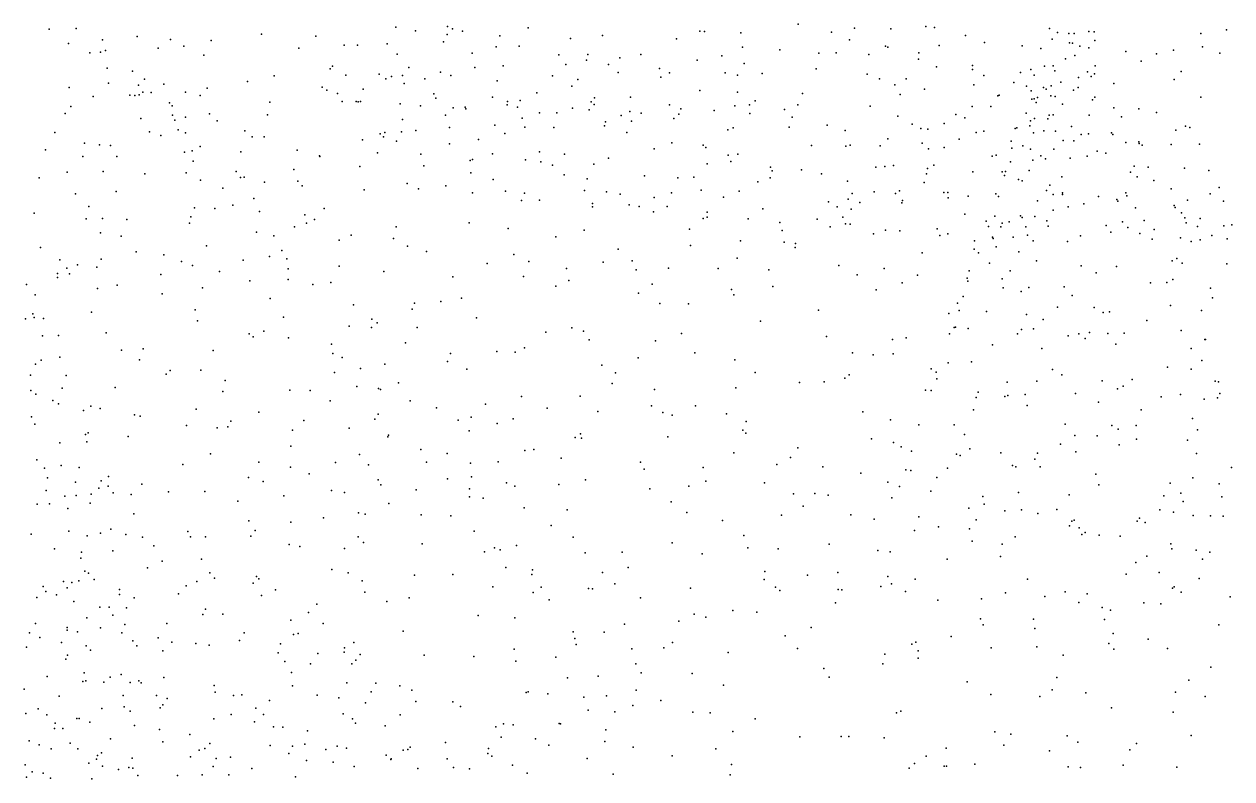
# Model space of a CAD drawing. Header units: metres. Extents: x -24.3 to 24.3, y -27.7 to 27.7.
# Drawn here: x 7.73 to 13.27, y -10.37 to -6.91 of the extents above; entities that cross this region are included whole.
import ezdxf

# ---------------------------------------------------------------- set-up
doc = ezdxf.new("R2010")
doc.units = ezdxf.units.M

msp = doc.modelspace()

# ---------------------------------------------------------------- linework, layer by layer
for p in [(11.2809, -6.9118, 2.6026), (7.8489, -6.9352, 2.133), (7.973, -6.9314, 17.1954), (8.2526, -6.9681, -2.5188), (8.8219, -6.9572, -3.2414), (9.0706, -6.9676, 4.1085), (9.4377, -6.9262, 4.3194), (9.5271, -6.9428, 20.4073), (9.6725, -6.9593, -7.0031), (9.675, -6.9221, 4.3941), (9.6972, -6.9326, -0.1307), (9.7425, -6.9443, 18.4166), (9.9147, -6.9648, 4.3013), (10.0447, -6.928, 3.8717), (10.3846, -6.9636, 3.0161), (10.8311, -6.9446, 18.5437), (10.8522, -6.9456, -3.1587), (11.0187, -6.9511, -7.8332), (11.4344, -6.9488, 18.4657), (11.5391, -6.9297, -2.5912), (11.7062, -6.9339, 12.9398), (11.8672, -6.9221, -1.3108), (11.9057, -6.9268, 2.8225), (12.0478, -6.9635, 12.6298), (12.4336, -6.9322, 1.3903), (12.4695, -6.9493, -7.8327), (12.5226, -6.9552, 7.6881), (12.547, -6.9543, 3.3221), (12.6138, -6.9462, 20.7594), (12.6374, -6.9472, -21.0435), (13.1276, -6.9548, -3.1763), (13.2449, -6.9384, 4.2703), (7.9372, -7.0012, 15.3803), (8.0926, -6.9832, 16.6881), (8.3488, -7.0216, 14.9905), (8.4051, -6.9827, -2.8383), (8.4652, -7.0128, 3.1896), (8.5916, -6.9867, 14.7395), (8.9931, -7.0226, -2.0249), (9.2012, -7.0084, 14.2481), (9.2617, -7.0074, -3.2869), (9.3981, -7.0017, 14.0705), (9.6558, -6.9935, -3.316), (9.8979, -7.0153, 13.809), (10.0031, -7.0131, -3.2858), (10.2375, -6.9775, 3.5247), (10.7244, -6.9787, 2.826), (11.0265, -7.0179, 2.7807), (11.1977, -7.0294, 13.2557), (11.517, -6.9836, -21.7513), (11.6824, -7.013, -8.1048), (11.6922, -7.018, -1.5985), (11.9284, -7.0091, -21.5665), (12.1353, -6.9964, 18.0241), (12.3084, -7.0107, 12.2576), (12.3935, -7.0237, 8.3203), (12.4454, -6.9802, 9.1916), (12.5251, -6.997, 10.2862), (12.5394, -6.9993, 11.1225), (12.5717, -7.013, 14.1893), (12.6137, -7.021, 14.9794), (12.6418, -6.9873, 7.4808), (13.1343, -7.0154, 12.9986), (8.0347, -7.0433, 17.4419), (8.0841, -7.0403, 16.0138), (8.1067, -7.032, 16.2725), (8.5574, -7.0534, 3.4932), (9.4432, -7.049, 4.598), (9.7871, -7.0447, -1.4319), (10.1846, -7.0517, 4.1363), (10.3111, -7.0772, -3.1446), (10.3178, -7.0516, 13.5938), (10.4648, -7.0669, 3.2988), (10.5598, -7.0507, 13.4999), (10.8193, -7.0766, -7.6426), (10.9312, -7.0574, 13.3528), (11.3758, -7.0453, -7.973), (11.4563, -7.0435, 13.071), (11.6056, -7.0515, 2.3018), (11.8324, -7.0724, -4.3372), (11.8338, -7.0427, -0.8394), (12.5066, -7.0711, 10.8177), (12.549, -7.0549, 16.9615), (12.7825, -7.037, 13.3466), (12.8534, -7.0807, -3.3258), (12.9235, -7.0483, 20.5322), (13.002, -7.0316, -20.8074), (13.2145, -7.0447, 20.3089), (8.1153, -7.1137, 15.5234), (8.2314, -7.1272, 2.8591), (9.1371, -7.1163, 18.992), (9.1469, -7.1048, 4.5825), (9.4976, -7.1112, 1.5917), (9.6424, -7.1319, -1.7852), (9.7993, -7.1101, 4.6412), (9.93, -7.1033, 18.4945), (10.2173, -7.0968, 18.5309), (10.4126, -7.0974, 20.812), (10.4558, -7.1338, 3.7221), (10.6465, -7.1151, 18.5946), (10.6913, -7.1352, 20.8983), (10.9475, -7.1351, -21.9197), (11.0347, -7.0929, 18.6342), (11.1161, -7.1382, 21.0454), (11.3644, -7.1164, 21.0147), (11.915, -7.1069, 2.162), (12.0808, -7.1011, 3.1093), (12.081, -7.1196, 18.2823), (12.3005, -7.1334, 17.9828), (12.3485, -7.1202, 12.0614), (12.4107, -7.1047, -6.7508), (12.4509, -7.1021, 9.8614), (12.4581, -7.1262, 11.4637), (12.6079, -7.1307, 16.7494), (12.64, -7.1396, 15.5487), (12.6434, -7.1033, 16.3524), (13.0371, -7.129, 4.0955), (8.1214, -7.1829, 17.5907), (8.2575, -7.1922, 15.6967), (8.2851, -7.1645, 17.2632), (8.374, -7.1868, 16.8115), (8.7572, -7.1749, 4.2426), (8.8792, -7.149, -2.46), (9.2083, -7.1456, -3.0059), (9.3608, -7.1418, 1.277), (9.3914, -7.1627, -2.0082), (9.4184, -7.152, -22.0677), (9.4683, -7.1473, 18.6014), (9.4751, -7.1843, 4.8474), (9.5704, -7.1621, 13.9027), (9.69, -7.1477, 18.4796), (9.9016, -7.1718, 1.9674), (10.1554, -7.1489, 20.7079), (10.2711, -7.1659, -1.2161), (10.6514, -7.1549, 3.1994), (11.0033, -7.1454, 3.0089), (11.598, -7.1418, -1.2662), (11.6541, -7.1626, 2.8932), (11.7242, -7.1902, 20.9116), (11.7766, -7.1623, -5.184), (12.0869, -7.1893, 20.8304), (12.1324, -7.1465, -6.2985), (12.2703, -7.1798, -21.4313), (12.3633, -7.145, 0.4684), (12.4409, -7.1952, 11.1686), (12.485, -7.1775, -3.4935), (12.567, -7.1562, 17.1781), (12.6243, -7.1524, 13.6154), (12.728, -7.1836, 16.0595), (13.0053, -7.1661, 7.391), (7.9404, -7.2021, 2.5193), (8.0504, -7.2434, -16.9932), (8.2179, -7.2378, 3.127), (8.2408, -7.2393, -16.724), (8.2614, -7.2356, -6.6065), (8.2785, -7.2236, 15.4126), (8.3166, -7.2254, 3.4145), (8.4738, -7.2237, 3.7562), (8.5405, -7.2385, -22.1233), (8.5732, -7.2054, 14.9185), (9.0994, -7.2, -2.717), (9.1212, -7.2137, 19.4582), (9.1701, -7.2294, -6.7006), (9.2875, -7.2094, 18.784), (9.6122, -7.2308, -2.9619), (9.621, -7.2505, 20.4077), (9.8808, -7.247, 4.8206), (10.0833, -7.2261, -7.0543), (10.2439, -7.1959, 4.468), (10.3479, -7.2488, -2.8216), (10.5134, -7.246, 4.0795), (10.8309, -7.2165, 18.6994), (11.0039, -7.224, -2.3973), (11.302, -7.2289, -1.7011), (11.7491, -7.2337, -21.7038), (11.8607, -7.2102, -5.7795), (12.1968, -7.2399, 0.0979), (12.2026, -7.2378, 12.4946), (12.3287, -7.1968, 8.7307), (12.3495, -7.2176, 11.7435), (12.3783, -7.2476, 10.0166), (12.4064, -7.2029, -7.4897), (12.4179, -7.2091, 10.4775), (12.439, -7.2397, 3.5054), (12.4591, -7.243, 13.9762), (12.5437, -7.2142, 17.6168), (12.5651, -7.2025, 7.8542), (12.6413, -7.2468, 13.2203), (13.1274, -7.2467, 4.3242), (7.9473, -7.2899, 17.7865), (8.3998, -7.2719, 16.3383), (8.4118, -7.2865, 17.0921), (8.8596, -7.2691, -6.6282), (9.1923, -7.2661, 14.2949), (9.2562, -7.2666, 4.9679), (9.2652, -7.2678, 19.2202), (9.2751, -7.2661, 19.7085), (9.4572, -7.2763, -2.5501), (9.5504, -7.2855, 5.0315), (9.7002, -7.2953, 18.6398), (9.755, -7.292, 13.7606), (9.7579, -7.2996, -2.2184), (9.9481, -7.281, -1.9347), (9.9486, -7.267, 20.5842), (9.9948, -7.2927, -2.7673), (10.0069, -7.2613, 13.6405), (10.2465, -7.2968, 13.5262), (10.3232, -7.3041, 20.6921), (10.3327, -7.2671, -1.5473), (10.3469, -7.2801, -0.7889), (10.6912, -7.2811, -1.1746), (10.7438, -7.2997, 3.6472), (10.9907, -7.2857, -2.0979), (11.0585, -7.2823, -7.5611), (11.084, -7.2639, 13.2728), (11.2183, -7.303, 18.8213), (11.2793, -7.2809, 2.4029), (11.6109, -7.2878, 3.1185), (12.0786, -7.289, 3.2886), (12.164, -7.2889, -7.6575), (12.3527, -7.2559, 9.4973), (12.3635, -7.2541, 8.5043), (12.373, -7.2702, -7.1091), (12.4927, -7.2784, 14.1967), (12.6308, -7.2589, 15.1836), (12.7278, -7.296, 16.5622), (12.8423, -7.2996, 13.0579), (7.9226, -7.3208, -15.9981), (8.2687, -7.345, 3.6099), (8.4134, -7.3288, 15.9869), (8.4251, -7.3515, 15.659), (8.4734, -7.3381, 15.3453), (8.5833, -7.3232, 15.1487), (8.6188, -7.355, -16.5904), (8.8499, -7.3279, 4.8116), (9.4683, -7.3489, 18.9288), (9.6647, -7.3297, -6.8258), (10.0169, -7.3429, -2.4188), (10.096, -7.3186, 4.83), (10.1755, -7.3188, 18.7258), (10.3987, -7.3597, -22.0393), (10.4699, -7.3304, 18.7747), (10.5098, -7.3114, 4.3018), (10.5169, -7.356, -1.927), (10.5619, -7.3203, 20.7648), (10.7118, -7.344, 3.9424), (10.7353, -7.325, -2.2955), (10.8961, -7.3083, -1.7617), (11.0597, -7.3213, -1.4572), (11.2544, -7.3387, 3.2887), (11.7378, -7.3332, -4.8649), (12.0046, -7.3254, -4.0151), (12.0459, -7.3415, 18.5844), (12.3268, -7.3191, 20.7267), (12.347, -7.3551, 10.6812), (12.3642, -7.3436, 10.9488), (12.4263, -7.346, 12.9948), (12.4317, -7.3296, 18.124), (12.4509, -7.3273, 8.2589), (12.615, -7.3296, 14.8821), (12.763, -7.3367, 3.9781), (12.9232, -7.3161, 4.1384), (7.8753, -7.4077, 2.6685), (8.3087, -7.4049, 3.8589), (8.44, -7.3964, 4.1261), (8.4734, -7.4095, -17.1561), (8.7454, -7.4011, 15.0066), (9.3665, -7.4142, 0.7644), (9.3873, -7.4084, 19.3704), (9.4637, -7.4048, 0.426), (9.5286, -7.3994, 19.9094), (9.6836, -7.3858, 20.2197), (9.8919, -7.3752, -0.1531), (9.9365, -7.4126, 18.7964), (10.0286, -7.3833, -22.0826), (10.1617, -7.3855, -0.4499), (10.3942, -7.3781, -2.2911), (10.4962, -7.409, 2.2964), (10.9597, -7.3969, -1.0074), (10.9832, -7.3874, 3.4355), (11.2396, -7.3847, -0.8513), (11.4142, -7.3755, -21.8492), (11.4964, -7.3999, 18.8627), (11.8035, -7.3696, -7.6447), (11.8434, -7.3897, -0.2863), (11.8763, -7.3931, 2.2921), (11.9503, -7.3676, 20.7927), (12.0966, -7.4079, -6.5968), (12.1322, -7.4018, 12.8333), (12.2766, -7.3901, 9.2813), (12.2839, -7.3866, -3.7057), (12.3425, -7.3773, 1.7691), (12.3594, -7.4093, 12.7871), (12.407, -7.4011, 13.6629), (12.4611, -7.4028, 1.0786), (12.5335, -7.3809, 20.5724), (12.6116, -7.4142, 17.9724), (12.7182, -7.4104, 17.3633), (13.0117, -7.3975, 7.6531), (13.0574, -7.379, 20.2367), (13.0772, -7.385, -21.0537), (8.0102, -7.4571, 3.0284), (8.0792, -7.4655, -6.6675), (8.1301, -7.4685, 3.4789), (8.3605, -7.4219, 17.4539), (8.5413, -7.4721, 17.034), (8.7798, -7.4281, 5.0046), (8.834, -7.4288, 14.7527), (9.2854, -7.4415, 5.2887), (9.3808, -7.4285, 14.0859), (9.44, -7.4483, 1.5052), (9.6831, -7.4596, 0.1452), (9.8162, -7.4398, 5.1513), (10.7032, -7.4559, 4.2937), (10.8459, -7.4671, 18.9528), (11.3421, -7.4683, 3.4943), (11.4997, -7.4705, 13.2101), (11.5197, -7.4669, -7.505), (11.658, -7.4689, 20.8195), (11.693, -7.437, 3.3597), (11.8499, -7.4571, 18.7976), (12.0198, -7.4386, -0.0426), (12.2574, -7.4476, 3.5698), (12.3105, -7.469, 11.4821), (12.4966, -7.4455, 1.4197), (12.5443, -7.4467, 14.7069), (12.5785, -7.4177, 3.864), (12.7244, -7.4175, 17.6716), (12.7829, -7.454, 16.8436), (12.8433, -7.4505, 16.0845), (12.8441, -7.4582, 16.3907), (12.8582, -7.4657, 20.3266), (12.9909, -7.4629, 12.7423), (13.1208, -7.4621, 4.5165), (7.8319, -7.4872, 17.9802), (8.0036, -7.5191, -22.1025), (8.1581, -7.5187, -17.4592), (8.469, -7.4985, 17.2773), (8.5034, -7.4924, 4.5425), (8.7266, -7.4973, 15.2233), (8.9848, -7.4901, 14.5147), (9.0877, -7.5161, -22.1942), (9.0885, -7.5178, 5.397), (9.3532, -7.502, 1.1513), (9.5524, -7.5072, 19.2507), (9.8808, -7.5061, 13.6192), (10.0961, -7.4967, 13.5526), (10.211, -7.5075, -6.9276), (10.4124, -7.5253, 4.8401), (10.6216, -7.4826, -0.6395), (10.8585, -7.4778, 4.1118), (10.9604, -7.5125, 20.7439), (11.0043, -7.5077, 3.8277), (11.8783, -7.4833, -6.2162), (11.9503, -7.4771, 13.0226), (12.17, -7.5163, 13.1668), (12.1897, -7.5122, 20.6602), (12.2605, -7.4802, 9.8196), (12.3456, -7.485, 0.5945), (12.3935, -7.5157, 8.4237), (12.4537, -7.485, 14.3142), (12.5284, -7.5256, 18.316), (12.6061, -7.5167, 8.0681), (12.6518, -7.4939, 15.1751), (12.6918, -7.5035, 15.6279), (8.5083, -7.5392, -16.1405), (8.9701, -7.5782, -17.0502), (9.272, -7.5644, 5.5091), (9.5656, -7.5616, 19.5763), (9.7787, -7.5369, 20.0364), (9.7896, -7.5316, 18.9671), (10.0325, -7.5332, 18.9612), (10.1018, -7.5422, 20.3869), (10.1556, -7.5575, 2.1321), (10.3448, -7.5542, 13.4801), (10.865, -7.5519, -21.9749), (10.9723, -7.5416, 13.309), (11.1544, -7.5666, 19.0863), (11.2964, -7.5791, 3.6977), (11.6374, -7.5678, 18.9865), (11.678, -7.5639, -5.3216), (11.7188, -7.5604, 3.5688), (11.8746, -7.5728, -4.3112), (11.9033, -7.558, -7.0796), (12.2548, -7.5435, 10.3792), (12.3404, -7.5823, 13.8908), (12.357, -7.5348, 11.9628), (12.415, -7.5297, 12.3022), (12.8207, -7.5626, 4.2617), (12.8853, -7.5674, 7.9438), (13.0517, -7.5712, 20.1139), (13.1641, -7.582, -3.3527), (7.8034, -7.6159, -17.5994), (7.9305, -7.5908, -15.7841), (8.0966, -7.5869, 3.6995), (8.2877, -7.5978, 4.321), (8.476, -7.5933, 4.7827), (8.5428, -7.6266, 5.0538), (8.7055, -7.5877, -6.5923), (8.7263, -7.6145, 16.6624), (8.7421, -7.6128, 15.8858), (8.8354, -7.6354, 15.3553), (8.9879, -7.6322, -16.6889), (9.7807, -7.594, 5.3715), (9.8842, -7.6238, 19.2062), (10.2096, -7.6023, 19.1359), (10.3141, -7.6214, 5.089), (10.5776, -7.6065, 19.1313), (10.7293, -7.6162, 4.5544), (10.8034, -7.6127, 19.1383), (11.097, -7.6352, 4.0629), (11.1525, -7.6156, 20.6696), (11.1619, -7.5843, -21.9153), (11.3882, -7.5973, 19.1058), (11.5081, -7.632, 3.7416), (11.8586, -7.6373, -6.6696), (11.8692, -7.5985, 13.2384), (12.0825, -7.5894, 18.8413), (12.2169, -7.5894, 9.5652), (12.2274, -7.6059, 9.2661), (12.2316, -7.5868, 10.0681), (12.291, -7.6232, 11.2753), (12.3081, -7.6292, 8.7282), (12.4902, -7.612, 20.4192), (12.8052, -7.5906, 15.8327), (12.8358, -7.6122, 17.7874), (12.9113, -7.6283, 16.6314), (7.9698, -7.6902, 3.5524), (8.1563, -7.6785, 4.16), (8.6444, -7.6634, 5.4256), (9.0079, -7.653, 14.7535), (9.2929, -7.6719, 14.1745), (9.4899, -7.642, -6.6271), (9.5415, -7.667, -22.1756), (9.667, -7.653, 13.6878), (9.7894, -7.6846, 19.6078), (9.9397, -7.6771, 19.4414), (10.027, -7.6871, -6.696), (10.3028, -7.6735, -22.0718), (10.4027, -7.681, 19.3133), (10.4654, -7.6907, 20.4143), (10.7005, -7.6852, 2.3781), (10.8367, -7.6725, 20.5046), (11.0117, -7.677, 19.2791), (11.5285, -7.6873, 19.2726), (11.6298, -7.6806, -5.0494), (11.7272, -7.6874, 20.5777), (11.7454, -7.6757, -0.2418), (11.9492, -7.6839, 3.7889), (11.9679, -7.6827, 20.6196), (12.1872, -7.6897, 20.4962), (12.4196, -7.6745, 1.7984), (12.4347, -7.6502, 18.5605), (12.45, -7.6933, -21.488), (12.4925, -7.6851, 4.0238), (12.4929, -7.6932, 0.904), (12.7828, -7.6847, 18.0882), (12.9903, -7.666, 12.584), (13.1695, -7.6892, -21.2857), (13.2112, -7.6606, 19.784), (8.0299, -7.7483, 17.9411), (8.6908, -7.7415, 5.6893), (8.7865, -7.7102, 16.1652), (10.0133, -7.7197, 19.959), (10.0967, -7.7183, 19.675), (10.339, -7.7344, -6.7702), (10.3393, -7.7484, 19.9789), (10.5068, -7.7402, 19.5733), (10.553, -7.7469, -0.4448), (10.6211, -7.7068, 13.4102), (10.6816, -7.7483, 4.8598), (10.9391, -7.7049, 4.4155), (11.4209, -7.7258, -0.4889), (11.4599, -7.7485, -6.8433), (11.5102, -7.7146, 2.4995), (11.5643, -7.7287, 13.3243), (11.7559, -7.7307, -4.5435), (11.7594, -7.72, 19.2412), (11.9688, -7.7071, 13.4382), (12.0603, -7.6995, 19.0405), (12.1994, -7.7011, 3.9206), (12.3785, -7.7219, 18.9542), (12.5187, -7.7485, 12.2048), (12.5915, -7.7351, 18.7672), (12.6575, -7.7014, 4.1912), (12.7419, -7.7151, 12.4765), (12.7467, -7.7229, 18.5202), (12.7885, -7.6988, -21.4034), (13.004, -7.7435, 19.7744), (13.0665, -7.7186, 17.387), (13.2301, -7.7236, 4.7966), (7.7799, -7.7777, 3.1403), (8.0931, -7.8024, 4.5804), (8.4985, -7.7947, -22.1893), (8.515, -7.7538, 17.3946), (8.6087, -7.7575, 17.1385), (8.8132, -7.771, 16.3885), (9.0208, -7.786, -17.2676), (9.1085, -7.7563, 14.5533), (10.6186, -7.7714, 19.9397), (10.846, -7.8021, 4.7229), (10.8637, -7.7735, 19.6025), (10.864, -7.7959, 20.1321), (11.0516, -7.8034, 19.7608), (11.1198, -7.7586, 20.3308), (11.4856, -7.7958, -6.5063), (11.5243, -7.7593, -5.8134), (12.0458, -7.7827, 19.3257), (12.1834, -7.7918, 10.8093), (12.3011, -7.7901, 13.9439), (12.3075, -7.7973, 11.6625), (12.3662, -7.7936, 11.8736), (12.4509, -7.7651, 8.5071), (12.8275, -7.7538, 19.9591), (13.0095, -7.7526, 16.43), (13.0378, -7.7773, 16.8603), (13.0536, -7.7989, 19.4655), (13.124, -7.8019, 18.1989), (8.0178, -7.8048, 4.0211), (8.205, -7.8066, 17.8251), (8.4918, -7.824, -6.5446), (8.9727, -7.8415, 15.4416), (9.0285, -7.8241, 15.1789), (9.065, -7.8065, 14.9514), (9.4391, -7.8411, 1.4174), (9.7733, -7.8219, 0.0901), (9.9527, -7.8484, 5.4575), (10.3014, -7.8568, 13.5063), (10.7836, -7.8517, -6.5889), (11.1981, -7.8212, 20.0736), (11.2087, -7.8579, 13.3868), (11.3693, -7.8052, 4.0877), (11.4282, -7.8403, 19.9051), (11.4982, -7.8271, 20.2167), (11.5199, -7.8288, -5.4233), (11.6822, -7.8556, 19.7183), (11.7477, -7.8596, 20.0241), (11.9189, -7.8498, 20.2164), (12.1431, -7.815, 9.6345), (12.154, -7.8394, 10.3249), (12.2099, -7.8411, 4.1332), (12.2164, -7.8235, 11.0398), (12.2481, -7.8174, 8.9387), (12.3244, -7.8411, 19.3935), (12.4218, -7.813, 14.4496), (12.4268, -7.837, 20.0509), (12.693, -7.8349, 15.1236), (12.7679, -7.8178, 19.7535), (12.7922, -7.8435, 15.5576), (12.8679, -7.8119, 4.516), (12.9126, -7.853, 8.1632), (13.0596, -7.8217, 18.4481), (13.1119, -7.8394, 12.4332), (13.2323, -7.8359, 17.1908), (13.2691, -7.832, 17.955), (8.0837, -7.868, 4.8601), (8.1782, -7.884, 5.2336), (8.7986, -7.8657, -6.5027), (8.879, -7.8827, -22.256), (9.1772, -7.9016, -16.7214), (9.2333, -7.8786, -17.0125), (9.4267, -7.8945, 0.6774), (10.1702, -7.8864, 5.3663), (11.0178, -7.9055, -21.9528), (11.2167, -7.9109, 2.5213), (11.6263, -7.8733, 4.1432), (11.9307, -7.8804, 13.5973), (11.9672, -7.8736, 19.6709), (12.0889, -7.905, 0.0795), (12.1723, -7.8885, -21.6476), (12.1751, -7.894, 19.922), (12.2669, -7.8877, 19.6879), (12.333, -7.8783, 8.6833), (12.3584, -7.9048, 2.0211), (12.5158, -7.9077, 14.6479), (12.5751, -7.882, 19.3896), (12.7143, -7.8646, 15.339), (12.8468, -7.872, 19.4107), (12.9041, -7.897, 15.7906), (13.0331, -7.8905, 4.7645), (13.0827, -7.9087, 16.2874), (13.1238, -7.8996, 16.6057), (13.1776, -7.88, 18.6384), (13.2471, -7.8958, 16.9369), (7.8089, -7.9348, 3.6702), (8.2479, -7.9551, 5.7672), (8.3743, -7.9685, -15.8936), (8.5693, -7.9284, -17.6997), (8.9148, -7.9493, 15.954), (9.4909, -7.9287, -6.4088), (9.5787, -7.9538, 5.7359), (9.9785, -7.9682, 13.5798), (10.4565, -7.9433, 5.2203), (10.7881, -7.9258, -0.4834), (11.2675, -7.9355, 4.3727), (11.2691, -7.9179, -6.1642), (11.8496, -7.9606, 4.2462), (12.0875, -7.9426, 2.3517), (12.1073, -7.9604, 10.1044), (12.1882, -7.9322, 9.1499), (12.2921, -7.9548, 11.4849), (7.8973, -7.9915, 4.0809), (7.9792, -8.0151, -22.095), (8.0874, -7.989, -15.7045), (8.4545, -7.9996, 5.9218), (8.5061, -8.0176, 17.4555), (8.7371, -7.9934, 16.9534), (8.8587, -7.9768, 16.5466), (8.9387, -7.9867, -16.349), (9.1784, -8.0208, 14.7888), (9.856, -8.0088, -22.1258), (10.0466, -7.9994, -0.0961), (10.3873, -8.0022, -0.3327), (10.521, -7.9959, -22.0328), (11.002, -7.9848, -6.3918), (11.4676, -8.0178, -21.832), (12.158, -8.0079, 10.9157), (12.3731, -7.9973, 14.2959), (12.5787, -8.0198, 11.9468), (12.7406, -8.0221, 4.6322), (12.9952, -7.9966, -21.4725), (13.0167, -7.9862, 16.0154), (13.0419, -8.0069, 12.1969), (13.2464, -8.0097, 12.2825), (7.8864, -8.0734, 18.0195), (7.8869, -8.0552, 4.5709), (7.9291, -8.0305, 4.8911), (7.9422, -8.0559, 5.2218), (8.0667, -8.026, -17.9653), (8.36, -8.0588, 17.6514), (8.6299, -8.0452, 17.2507), (8.9441, -8.0326, -17.5787), (9.3824, -8.0449, 0.9592), (9.6984, -8.0692, 1.7146), (10.0232, -8.0682, 2.0158), (10.2196, -8.0325, -22.0731), (10.5395, -8.0372, 2.3534), (10.6869, -8.0299, 13.4234), (10.9156, -8.0324, 13.4013), (11.1468, -8.0377, 4.7186), (11.5514, -8.0605, 13.5129), (11.6755, -8.0323, -4.5892), (11.828, -8.0616, -21.7339), (12.056, -8.0762, 9.6367), (12.0647, -8.043, 9.403), (12.216, -8.0794, 11.1667), (12.2531, -8.0425, 8.8517), (12.6468, -8.0519, 8.4806), (7.7455, -8.1057, 3.8721), (8.0702, -8.1233, -6.6571), (8.16, -8.1074, 5.9004), (8.551, -8.1208, -6.4476), (8.7689, -8.0882, 6.0666), (8.9437, -8.0822, 16.3544), (9.0579, -8.1045, 15.7365), (9.1393, -8.0962, -22.2183), (10.1714, -8.1132, -6.1877), (10.2298, -8.0862, 13.5398), (10.6118, -8.1033, 5.1855), (10.9761, -8.1284, 4.9162), (11.1649, -8.115, -0.5237), (11.6394, -8.1297, 4.5222), (11.7574, -8.0982, -0.3141), (12.0592, -8.0895, 9.9297), (12.2205, -8.1209, 4.4767), (12.3381, -8.1196, -3.716), (12.5005, -8.1162, 4.622), (12.896, -8.098, 15.5776), (12.9714, -8.0957, 4.8609), (12.9987, -8.0829, -3.4078), (13.1714, -8.1222, 8.2383), (7.7853, -8.1527, 4.2462), (8.3673, -8.1481, -22.1402), (8.8623, -8.1687, 16.6648), (9.5225, -8.191, 5.9158), (9.6434, -8.1829, 0.3463), (9.7388, -8.1682, 5.7911), (10.5491, -8.1446, -6.1559), (10.9866, -8.1522, -5.8999), (12.0114, -8.19, -0.1776), (12.0378, -8.1601, 13.9791), (12.3032, -8.1378, 0.1455), (12.5375, -8.1553, 14.696), (13.1798, -8.1658, 12.1193), (7.7745, -8.2399, 5.1186), (8.0431, -8.232, 17.8638), (8.5182, -8.2205, 6.1038), (9.2429, -8.1983, 5.995), (9.512, -8.2188, 1.3152), (10.6473, -8.1924, -0.4593), (10.7784, -8.1931, -21.9663), (11.3741, -8.2222, -4.9945), (11.9716, -8.2382, 2.4651), (12.0192, -8.2249, -3.9838), (12.1453, -8.2296, 9.0629), (12.3287, -8.2431, -21.5901), (12.4698, -8.2096, 2.06), (12.6374, -8.2111, -21.5866), (12.6791, -8.2339, 15.0143), (12.7078, -8.2306, 0.8152), (12.9879, -8.202, 8.3674), (13.1297, -8.224, 16.0881), (7.7404, -8.2631, -1.4254), (7.7801, -8.2566, 5.3971), (7.8233, -8.2606, 5.7005), (8.5289, -8.2722, -15.9669), (8.9221, -8.2543, 6.097), (9.224, -8.2957, 15.1629), (9.3269, -8.2634, 14.6029), (9.3527, -8.2802, -6.1214), (9.5359, -8.302, 14.1216), (9.8078, -8.258, -6.0734), (11.1085, -8.2735, 13.5281), (12.0024, -8.3006, 9.3943), (12.4046, -8.2658, 8.7686), (12.8795, -8.2699, 15.371), (7.8177, -8.3403, 18.0055), (7.8914, -8.3386, -18.2245), (8.1103, -8.3259, -22.0395), (8.7648, -8.3306, -17.8816), (8.7832, -8.3448, 16.8673), (8.8331, -8.3197, -16.1962), (8.9454, -8.3501, -6.1917), (9.3265, -8.3027, -16.8684), (10.1255, -8.3243, -22.0638), (10.2435, -8.3036, 13.5425), (10.2978, -8.3191, 5.4623), (10.7461, -8.3292, 13.482), (11.4116, -8.3437, 13.626), (11.7144, -8.3572, 2.5583), (11.777, -8.3499, 4.684), (11.9747, -8.3317, 9.8061), (11.9959, -8.3026, 10.2268), (12.0605, -8.3065, 10.7035), (12.2871, -8.3307, 2.3445), (12.3054, -8.3116, 4.6884), (12.3594, -8.3089, 14.4117), (12.5184, -8.341, -3.5394), (12.5678, -8.3315, 14.8373), (12.5962, -8.3522, 0.3033), (12.616, -8.3246, 4.8654), (12.7003, -8.3291, 11.7356), (12.7751, -8.3287, 1.6283), (13.0363, -8.3162, 15.7255), (13.1456, -8.3578, 4.9728), (13.1483, -8.3569, 11.9412), (8.18, -8.4063, 17.679), (8.2798, -8.4005, -18.1075), (8.6008, -8.4077, 17.1482), (9.1429, -8.3781, 15.7742), (9.482, -8.3729, 0.9623), (9.9008, -8.4124, 5.6948), (10.0271, -8.3947, -0.1094), (10.3243, -8.3589, -5.8472), (10.6276, -8.3638, 5.2561), (12.1725, -8.3818, 10.9732), (12.3985, -8.3982, -0.0101), (12.7372, -8.3782, 8.5311), (13.0834, -8.3978, -21.6081), (7.8126, -8.4522, -1.804), (7.8969, -8.4374, -15.5536), (8.2634, -8.451, -6.4872), (9.1495, -8.4211, -16.5105), (9.1917, -8.4403, 6.0178), (9.6747, -8.4583, -5.8952), (9.6883, -8.4213, 13.9923), (9.9848, -8.4147, 13.7189), (10.5476, -8.4418, -5.6418), (10.8076, -8.4178, -0.5679), (10.9912, -8.45, 2.5155), (11.5309, -8.4186, -4.4719), (11.6248, -8.427, 13.7132), (11.7168, -8.4231, -0.5356), (11.9694, -8.4636, -21.6457), (12.0754, -8.4593, 14.1845), (13.1313, -8.4539, -3.3067), (7.7629, -8.521, -6.9186), (7.7856, -8.47, 5.8017), (7.926, -8.5227, -1.2779), (8.3846, -8.5164, 17.403), (8.4032, -8.4991, 6.1637), (8.5438, -8.4975, -22.0776), (9.1568, -8.5084, -6.0238), (9.2753, -8.4904, 15.3369), (9.3877, -8.4708, 14.7592), (9.763, -8.4929, 1.6313), (10.3817, -8.4742, -21.9911), (10.4444, -8.5101, 13.6025), (11.0848, -8.5089, -0.7254), (11.5156, -8.5186, -21.736), (11.8918, -8.4918, 14.0161), (11.9136, -8.5067, 9.5548), (12.447, -8.4951, 11.2739), (12.4905, -8.5193, 8.6734), (12.974, -8.4837, 0.8463), (13.0831, -8.4938, 8.5121), (8.1511, -8.5777, -15.6472), (8.655, -8.545, 16.9832), (9.2593, -8.5719, 15.5471), (9.4496, -8.5563, -22.1047), (10.4295, -8.5583, 5.4167), (10.9954, -8.5781, 5.079), (11.2873, -8.5543, 4.9786), (11.4014, -8.5511, 13.7294), (11.4959, -8.5341, -0.7102), (11.9167, -8.5376, 10.2162), (12.2393, -8.5533, -3.5874), (12.376, -8.5479, 14.5545), (12.675, -8.5459, 11.5076), (12.7705, -8.5715, 4.9939), (12.8121, -8.541, -3.3417), (13.192, -8.5481, 15.8717), (13.2085, -8.5505, 11.7997), (7.7645, -8.5915, -0.3498), (7.7881, -8.6076, -18.4265), (7.9089, -8.5799, -1.0152), (8.6442, -8.5951, -15.9973), (8.9513, -8.5899, 16.455), (9.0443, -8.5906, -22.1095), (9.3588, -8.5822, 15.1363), (9.3671, -8.5868, -17.4465), (10.0139, -8.619, 5.5921), (10.2825, -8.6162, -5.5105), (10.623, -8.587, 5.3143), (11.8656, -8.5897, -3.8954), (11.8915, -8.5906, 9.9257), (12.0971, -8.6229, 9.0073), (12.1057, -8.5981, 10.7493), (12.2287, -8.6183, 4.9348), (12.2428, -8.614, 2.4351), (12.3214, -8.6092, 11.0375), (12.5523, -8.6045, -0.2662), (12.7454, -8.5839, 0.0404), (12.9452, -8.6199, 0.2832), (13.0334, -8.6096, 15.505), (13.1423, -8.6302, 0.6074), (13.2034, -8.6252, 1.3887), (13.214, -8.605, 1.0407), (7.8651, -8.6365, -0.6335), (7.8913, -8.6522, -1.878), (8.0061, -8.6825, -1.54), (8.0402, -8.6628, 17.676), (8.0822, -8.6727, -18.3286), (8.5224, -8.6762, -6.2112), (9.1359, -8.6388, 15.917), (9.504, -8.6379, 14.5641), (9.6237, -8.6709, 1.219), (9.8484, -8.6534, 13.9855), (10.1317, -8.672, -0.2387), (10.364, -8.6871, 13.7153), (10.6087, -8.6614, 2.3437), (10.8111, -8.661, 5.2092), (11.5782, -8.6886, -4.1467), (12.085, -8.6796, 14.2996), (12.3309, -8.6596, 8.7947), (12.6576, -8.6441, 2.1168), (12.8535, -8.6789, 11.4755), (7.7678, -8.7113, 5.911), (8.2405, -8.7032, 6.1586), (8.2655, -8.7093, 17.4098), (8.682, -8.731, 16.84), (8.8094, -8.6901, 16.6445), (9.0154, -8.7285, 6.014), (9.3406, -8.7223, -5.7542), (9.3567, -8.6996, 5.8722), (9.7239, -8.7272, 5.7006), (9.7822, -8.7132, -5.6034), (9.9015, -8.7422, -0.0146), (9.9755, -8.7206, 1.7793), (10.6615, -8.6917, -5.2385), (10.7041, -8.7047, 13.6746), (10.9525, -8.6972, 13.7116), (11.0432, -8.7333, -21.8028), (11.7048, -8.7259, 2.5802), (13.0881, -8.7199, 5.1214), (7.7829, -8.7457, -2.2181), (8.0145, -8.792, -6.5894), (8.0279, -8.7857, -1.0963), (8.4774, -8.7521, 17.1599), (8.6186, -8.7626, 6.1623), (8.6677, -8.7572, -18.102), (8.9637, -8.7728, -16.31), (9.2243, -8.7642, -16.6555), (9.4046, -8.795, -17.1568), (9.7744, -8.7759, 14.2116), (10.2835, -8.7894, 2.0486), (11.0283, -8.7729, -0.9279), (11.0412, -8.7867, 5.1466), (11.8346, -8.748, 9.565), (11.9959, -8.7484, -3.6482), (12.0445, -8.793, -0.9596), (12.5053, -8.7457, 14.7792), (12.5495, -8.7969, 8.7079), (12.6524, -8.7994, 14.9896), (12.7198, -8.7513, -21.5887), (12.7479, -8.7687, 5.0855), (12.8308, -8.7519, 8.6248), (13.111, -8.7706, 8.6525), (7.8972, -8.8309, -0.3604), (8.0214, -8.826, -0.8433), (8.2105, -8.8018, -21.89), (8.9562, -8.8468, 16.3141), (9.4009, -8.8038, 15.2151), (10.2599, -8.8056, -21.9569), (10.2879, -8.809, -5.2832), (10.6839, -8.8038, -21.8715), (11.2801, -8.8541, 13.8586), (11.6173, -8.8132, -1.1087), (11.7177, -8.8291, -21.6099), (11.7534, -8.849, 5.0136), (12.4839, -8.8373, -0.8089), (12.7534, -8.8401, -0.5019), (12.8318, -8.8146, 15.2398), (13.0661, -8.8179, 11.4626), (7.7924, -8.9086, -6.8094), (8.5882, -8.8815, -15.929), (9.2704, -8.8839, 15.6447), (9.5522, -8.861, 14.7238), (9.6726, -8.8799, 0.3563), (10.0295, -8.8667, 5.5203), (10.0703, -8.8609, 13.9192), (10.1951, -8.9012, -0.4679), (10.9866, -8.877, -4.6759), (11.246, -8.8973, 2.5669), (11.8013, -8.869, 10.0077), (12.0069, -8.8821, 10.4096), (12.0237, -8.8893, 14.3436), (12.0681, -8.859, 9.0077), (12.2106, -8.8761, -21.5638), (12.3664, -8.9051, 2.4592), (12.3788, -8.8781, 10.9701), (12.5543, -8.8716, 11.1434), (13.1064, -8.8793, 15.6006), (7.8278, -8.9471, -10.6807), (7.9033, -8.9343, -2.1881), (7.9867, -8.9444, -1.947), (8.4613, -8.9305, -18.2875), (8.8101, -8.9192, 6.0436), (8.9551, -8.9422, -21.9821), (9.1614, -8.9212, 5.8874), (9.3117, -8.9321, -22.0122), (9.5782, -8.9198, 5.7032), (9.7805, -8.9245, -21.9882), (9.9067, -8.918, -5.362), (10.5593, -8.9188, 13.8185), (10.5752, -8.9509, -0.7832), (10.8454, -8.9431, 2.3997), (11.1844, -8.9295, -4.4133), (11.3947, -8.9401, 5.0609), (11.7749, -8.9539, -3.7352), (11.7976, -8.9573, 9.4945), (11.966, -8.9467, 5.0714), (12.2635, -8.935, -1.2267), (12.2792, -8.9405, 14.5494), (12.3908, -8.9407, -3.2851), (13.2681, -8.9441, 1.9273), (7.8409, -8.991, -10.1115), (7.9692, -9.0111, 17.5366), (8.0868, -9.0054, -1.6286), (8.1206, -8.9844, -1.2991), (8.2739, -9.0197, -6.3019), (8.7623, -8.9901, 16.5695), (8.8297, -9.0086, -18.1202), (9.0399, -8.9735, 16.1065), (9.3568, -9.0007, 15.4738), (9.6743, -8.9962, 0.8779), (9.7845, -8.9866, 5.5801), (9.9442, -9.0143, 14.1968), (10.1845, -9.0216, 1.8773), (10.3063, -9.0011, 5.3348), (10.8578, -9.0061, 13.8493), (11.1277, -9.0144, -1.2872), (11.5688, -8.9704, -1.4209), (11.6924, -9.0116, 14.1154), (11.9177, -8.9893, 9.1277), (12.6453, -8.974, -1.0178), (12.9866, -9.0159, 8.6985), (13.0903, -8.9911, -3.1505), (13.2113, -9.0186, 5.2011), (7.8352, -9.0487, -0.01), (7.9209, -9.0748, -21.6066), (7.9721, -9.0718, 6.0795), (8.0415, -9.0655, -0.6105), (8.0766, -9.0389, -10.9137), (8.119, -9.0301, 17.3669), (8.1417, -9.0597, -10.5753), (8.2244, -9.0671, 6.1147), (8.3955, -9.0553, 17.0596), (8.5629, -9.0533, 6.1061), (8.9248, -9.0734, -16.2741), (9.1429, -9.0493, -17.867), (9.2026, -9.0577, -5.6093), (9.3694, -9.0237, -17.4621), (9.5302, -9.0455, 14.9341), (9.7759, -9.0409, 1.2153), (9.9824, -9.03, -0.1828), (10.6012, -9.0419, 2.2118), (10.7802, -9.0299, 5.1269), (11.2603, -9.0645, -21.6642), (11.3585, -9.0624, -4.0615), (11.4183, -9.0706, 13.9929), (11.7461, -9.0312, 9.8685), (11.89, -9.052, -3.4473), (12.1275, -9.0762, -1.6811), (12.2906, -9.0588, 8.8274), (12.5236, -9.0698, 10.9832), (12.6592, -9.0229, 15.0278), (12.9571, -9.0735, 11.223), (13.0347, -9.0613, -0.8354), (7.7944, -9.1124, -15.2327), (7.8497, -9.1109, -18.6977), (7.9343, -9.1321, -0.1925), (8.0367, -9.108, -11.3041), (8.7136, -9.0977, -21.8865), (9.4053, -9.1082, 5.6903), (9.775, -9.0788, 0.1334), (9.8379, -9.0837, 14.3975), (10.0262, -9.1281, 1.5728), (10.7001, -9.1015, -4.7182), (11.3048, -9.1212, -1.5625), (11.7113, -9.0832, 2.6096), (12.0642, -9.1309, 8.9964), (12.1347, -9.1114, 10.5507), (13.0456, -9.0993, 15.5063), (13.2237, -9.0777, 8.7391), (8.2363, -9.1565, -18.5075), (8.7637, -9.1881, -5.7738), (9.1061, -9.1747, 5.7928), (9.267, -9.1519, -16.8513), (9.2973, -9.1579, 15.6287), (9.5533, -9.1607, -5.3265), (9.6901, -9.1647, 14.6592), (10.2228, -9.1373, -4.9981), (10.7718, -9.1499, -1.1989), (10.9347, -9.1872, 13.9571), (11.2051, -9.1627, 14.0002), (11.5234, -9.1611, 5.0374), (11.6301, -9.1808, -3.5847), (11.8341, -9.1701, 9.2279), (12.0975, -9.1844, 2.5881), (12.2287, -9.1418, 5.1401), (12.3058, -9.1376, 10.7647), (12.38, -9.1553, -3.0193), (12.467, -9.1364, 14.7765), (12.5461, -9.1851, 5.1844), (12.8465, -9.1763, 2.3762), (12.9398, -9.1379, -1.1847), (13.0014, -9.1485, 5.2281), (13.0919, -9.1636, -21.6539), (13.1709, -9.1661, 11.2747), (13.2299, -9.1664, 15.671), (7.9386, -9.2358, -2.1558), (8.1314, -9.2258, -1.4872), (8.4848, -9.2366, -10.8754), (8.7924, -9.2319, 5.9068), (8.9563, -9.1946, 16.1343), (9.7964, -9.2363, -5.1467), (10.1489, -9.2094, 14.0831), (11.8152, -9.2322, 5.1024), (11.9244, -9.2153, -2.2367), (12.0664, -9.2245, -21.4719), (12.5245, -9.2107, -21.499), (12.5358, -9.19, -1.7749), (12.569, -9.2203, 8.7946), (12.5967, -9.2415, -2.7044), (12.8355, -9.1895, -2.9788), (12.8718, -9.1959, 15.3316), (7.7656, -9.2492, -8.8197), (8.0234, -9.2573, -0.3918), (8.084, -9.2451, -0.8242), (8.1997, -9.2504, -15.5085), (8.2772, -9.2637, -21.7028), (8.4972, -9.2623, -10.5561), (8.5654, -9.262, 5.9952), (8.7729, -9.2588, 16.4129), (8.9483, -9.2968, -21.8471), (9.2648, -9.2613, -21.9002), (9.2895, -9.2882, 5.6489), (9.5576, -9.294, 5.5245), (10.2498, -9.2633, 5.2281), (10.7046, -9.289, 5.083), (11.0326, -9.2558, 5.0493), (11.4233, -9.2955, -2.0999), (12.0796, -9.2815, 10.3408), (12.2161, -9.2952, 8.8868), (12.276, -9.262, -2.3894), (12.5819, -9.2512, -2.1338), (12.6607, -9.2541, 15.0596), (12.7573, -9.2589, 5.2229), (12.99, -9.2941, -1.6258), (7.8728, -9.3161, 17.45), (7.9975, -9.3321, 5.9869), (8.1403, -9.3265, -11.8385), (8.328, -9.3035, 16.9781), (8.9982, -9.3063, -18.0861), (9.2021, -9.3156, -5.406), (9.8443, -9.3305, -21.8742), (9.8896, -9.3119, 1.1471), (9.915, -9.3218, 5.3494), (9.9905, -9.3012, 14.3611), (10.3054, -9.3354, -4.7722), (10.4749, -9.3316, 5.1341), (10.8421, -9.3397, -1.5588), (11.051, -9.3119, -4.1408), (11.1891, -9.3167, -1.8761), (11.6469, -9.3239, 9.6537), (11.7024, -9.33, -2.8792), (12.2085, -9.3515, 10.5513), (12.8795, -9.3505, -2.0531), (12.9937, -9.316, 11.0737), (13.1049, -9.323, 15.5203), (13.1676, -9.3323, 8.8227), (7.9936, -9.3595, -0.2018), (8.2988, -9.4043, -9.6024), (8.3667, -9.3738, 5.9805), (8.5465, -9.3646, -11.4641), (9.9411, -9.4022, -0.0457), (10.5029, -9.4017, 1.9764), (11.9643, -9.364, 9.0746), (12.8291, -9.3794, -2.4577), (13.1353, -9.3643, 5.2471), (7.9851, -9.4631, -6.4405), (8.0119, -9.4186, -8.9654), (8.0292, -9.4278, -15.2205), (8.055, -9.4574, -1.846), (8.5858, -9.4268, -18.4211), (8.6059, -9.4506, -15.8447), (8.7986, -9.4439, -10.9771), (8.809, -9.4542, -16.136), (9.1441, -9.4112, -16.6733), (9.2187, -9.4271, -17.8854), (9.2826, -9.4632, 15.6015), (9.5236, -9.4378, -21.8659), (9.699, -9.4346, 14.8755), (10.0602, -9.4342, 1.3852), (10.0638, -9.4127, 5.1973), (10.3854, -9.4258, 14.1543), (11.1263, -9.4569, -21.5966), (11.1291, -9.4208, -2.2626), (11.325, -9.4381, -2.6572), (11.4634, -9.4258, -3.0937), (11.6928, -9.4437, 9.4368), (11.8182, -9.4563, 2.6077), (12.3325, -9.4551, 5.2147), (12.784, -9.4321, 15.21), (12.9356, -9.425, -21.5791), (13.1188, -9.4531, -2.6016), (7.821, -9.4888, 0.4115), (7.8341, -9.5115, 5.8895), (7.9151, -9.4664, -21.3192), (7.9318, -9.4947, -12.4171), (7.952, -9.471, -2.1229), (8.171, -9.5037, -1.4297), (8.4766, -9.4866, -5.8696), (8.5259, -9.4667, -9.8756), (8.7841, -9.4739, -11.318), (8.8853, -9.504, 16.1664), (9.295, -9.5154, -17.1027), (9.8827, -9.4906, 0.7067), (10.0677, -9.5173, -4.7645), (10.1036, -9.4924, -21.8077), (10.3205, -9.4977, 1.6893), (10.3392, -9.4996, -1.1355), (10.4408, -9.4765, -4.5205), (10.7877, -9.4962, 2.1796), (11.1769, -9.4931, 5.0044), (11.1979, -9.5072, 14.1716), (11.4646, -9.5031, -21.4994), (11.4822, -9.5052, 5.0675), (11.6598, -9.4892, 9.8181), (11.709, -9.4768, 14.3285), (11.773, -9.5123, 10.0644), (12.2311, -9.5178, 14.6558), (12.505, -9.5137, 2.5791), (12.9972, -9.4964, 15.3918), (13.0047, -9.4903, 2.5071), (13.037, -9.5146, 8.8591), (7.7916, -9.5391, -6.8765), (7.8826, -9.5278, 17.3082), (7.9614, -9.5584, -8.608), (8.1707, -9.5261, -12.224), (8.2389, -9.5416, -6.1007), (8.442, -9.5235, 16.7225), (8.8216, -9.5307, -10.3296), (9.0762, -9.5695, 5.5792), (9.3958, -9.5585, 5.4084), (9.4986, -9.5414, 15.2057), (10.1406, -9.5504, -0.7569), (10.5594, -9.5412, -21.7302), (11.4527, -9.564, 14.2477), (11.9209, -9.5524, 14.4169), (12.1215, -9.5454, 5.1973), (12.4117, -9.5351, 14.8028), (12.5674, -9.5629, 14.9703), (12.6063, -9.5231, 5.2591), (12.8654, -9.5634, 10.8259), (12.9443, -9.5691, 5.2837), (13.2615, -9.5367, 11.0655), (8.0811, -9.5837, -0.3711), (8.1243, -9.5843, -0.6315), (8.1402, -9.6201, -0.8886), (8.2025, -9.5867, 16.9351), (8.5535, -9.6179, -11.9739), (8.5651, -9.5937, 16.5494), (8.6443, -9.6154, 5.7732), (9.0366, -9.6082, 15.9694), (9.8148, -9.6216, 14.8467), (10.8053, -9.6167, -2.3571), (10.8586, -9.6292, 14.2054), (10.9825, -9.5998, -3.6153), (11.092, -9.6065, -3.2521), (12.6752, -9.5863, 8.8147), (12.7129, -9.5983, -21.4729), (7.7863, -9.6588, -7.8623), (7.9318, -9.6779, -14.823), (8.0219, -9.6333, 5.8629), (8.0833, -9.6783, -18.938), (8.1957, -9.6635, -1.2329), (8.3887, -9.6587, -18.6711), (8.9561, -9.6433, -5.3816), (9.105, -9.6588, -10.7179), (9.9829, -9.6333, 14.6222), (10.4856, -9.6626, 14.3123), (10.7341, -9.6477, -3.9858), (11.3415, -9.6773, 2.4293), (12.1178, -9.6379, 10.3287), (12.1287, -9.6649, 2.596), (12.3598, -9.6397, -21.397), (12.3662, -9.6822, 10.4586), (12.6856, -9.6407, 10.6666), (13.21, -9.6651, 15.5666), (7.7582, -9.7015, -19.3171), (7.8052, -9.7237, 5.7936), (7.9314, -9.6887, 0.2803), (7.9787, -9.6978, 17.1016), (8.1812, -9.7014, -1.5479), (8.2327, -9.7386, -12.6072), (8.3486, -9.7241, 5.7524), (8.7208, -9.7371, -9.6812), (8.7422, -9.7012, -18.4469), (8.9681, -9.7097, -18.2446), (8.99, -9.7048, -11.5965), (9.4708, -9.6943, 5.2042), (10.2507, -9.6972, 1.4352), (10.2583, -9.7269, -1.4134), (10.3927, -9.6984, 4.9196), (11.2224, -9.716, 14.2794), (11.9829, -9.718, 10.1718), (12.7247, -9.705, 5.3089), (12.8859, -9.7308, 8.9009), (7.745, -9.7666, -13.7589), (7.9054, -9.7455, -8.1418), (8.0188, -9.7617, -21.1642), (8.0387, -9.7807, -1.8955), (8.2506, -9.7611, -15.2031), (8.3698, -9.7846, -5.8644), (8.4106, -9.7446, -21.4875), (8.5204, -9.7506, -15.6464), (8.5821, -9.7577, -9.4023), (8.8981, -9.7937, 5.406), (8.9087, -9.7527, 16.0997), (9.0797, -9.7967, -10.2293), (9.2015, -9.7905, -16.9875), (9.2021, -9.7699, -17.9186), (9.2453, -9.7452, -5.1209), (9.9794, -9.7772, 0.5401), (10.2639, -9.7546, -4.348), (10.5188, -9.7747, -2.3649), (10.6655, -9.7697, 1.9316), (10.7048, -9.7462, -2.7686), (10.9602, -9.7919, -21.5637), (11.2783, -9.7728, 4.9353), (11.8018, -9.754, 2.5586), (11.821, -9.7438, 5.1568), (11.8311, -9.7836, 9.123), (12.1654, -9.7702, 8.9328), (12.3752, -9.7661, 14.817), (12.7053, -9.7509, 15.0819), (12.7282, -9.7765, 2.6531), (12.9744, -9.7727, 10.7384), (7.9247, -9.8228, -2.2017), (7.9325, -9.8044, -6.5333), (8.9283, -9.8323, -16.3234), (9.0463, -9.844, -16.6541), (9.2362, -9.8435, -17.3147), (9.2546, -9.8273, -10.9245), (9.2735, -9.8015, 5.1863), (9.5671, -9.8043, 15.2584), (9.7946, -9.8104, 15.0084), (9.987, -9.8309, -4.5014), (10.1712, -9.8139, 14.6102), (10.5376, -9.8435, 4.8387), (11.6688, -9.8434, 9.3453), (11.6789, -9.7996, 9.801), (11.8315, -9.8173, 10.0117), (12.4966, -9.8046, 5.2997), (7.8396, -9.9011, 0.7241), (8.009, -9.8848, 16.9536), (8.1282, -9.9054, -14.7351), (8.1788, -9.8921, -0.8004), (8.3739, -9.9066, 5.5315), (8.959, -9.883, -11.9595), (10.3642, -9.9008, -2.6029), (10.5623, -9.8845, -3.5872), (10.7954, -9.8881, 4.868), (11.3998, -9.8654, 14.3841), (11.4237, -9.9042, -21.4123), (12.4669, -9.9067, 8.8712), (13.1734, -9.8584, 2.7371), (7.7341, -9.9601, -2.4099), (8.0027, -9.9244, -14.1171), (8.0171, -9.9212, 5.5797), (8.0988, -9.928, -0.1834), (8.2194, -9.9297, -1.4507), (8.2595, -9.922, 16.6774), (8.2704, -9.9302, -18.98), (8.605, -9.9424, -18.7021), (8.9639, -9.9447, 5.1744), (9.2125, -9.9309, 15.6498), (9.3457, -9.9327, -21.7022), (9.4563, -9.9441, 4.7953), (10.2242, -9.9082, -1.7694), (10.9387, -9.9408, 14.4181), (12.0565, -9.9256, 14.5999), (12.446, -9.9625, 2.6263), (13.0726, -9.9193, 5.2998), (7.8939, -9.9921, -20.7342), (8.1874, -9.9893, -13.3943), (8.3407, -9.9889, -8.7104), (8.3889, -10.0029, 16.5205), (8.6101, -9.973, 5.3353), (8.6929, -9.9894, -9.2319), (8.731, -9.9859, -12.4389), (8.8593, -10.0123, -18.4588), (9.0768, -9.9877, -9.9148), (9.1762, -9.9996, 4.9229), (9.3246, -9.9715, -11.2068), (9.511, -9.9641, -4.752), (9.5289, -10.016, 4.5818), (10.0351, -9.9758, -21.6997), (10.0441, -9.972, 4.5574), (10.1342, -9.9813, -2.0629), (10.2991, -9.9968, -2.9439), (10.4033, -9.99, 4.5915), (10.5395, -9.964, 14.5309), (10.6528, -10.0119, 4.6781), (12.1641, -9.9837, 10.1291), (12.3885, -9.9935, 10.2774), (12.6005, -9.9762, -21.3623), (13.0116, -9.9738, 15.3198), (13.1461, -9.9931, 9.0623), (7.7414, -10.0715, 17.1192), (7.7987, -10.0501, 0.9971), (8.0901, -10.0488, -19.2982), (8.1926, -10.0413, -0.5219), (8.2207, -10.0604, -1.0648), (8.3568, -10.0451, -21.2329), (8.3702, -10.0314, -13.1116), (8.7959, -10.0472, -16.0262), (9.1966, -10.0732, -11.8512), (9.2985, -10.022, -11.5375), (9.6986, -10.0185, 15.2107), (9.7346, -10.0389, -21.7048), (10.3186, -10.0566, 14.7208), (10.4414, -10.0639, -21.6368), (10.5244, -10.0346, 1.5121), (10.7985, -10.0652, 1.8486), (10.878, -10.0686, 4.7027), (11.7328, -10.0688, 9.8286), (11.7527, -10.0606, 9.1323), (12.7175, -10.0456, 8.9615), (13.0008, -10.0653, 10.5574), (7.8381, -10.0768, -20.3524), (7.8756, -10.1156, -19.992), (7.9755, -10.0936, -6.3744), (7.9865, -10.0937, 0.3697), (8.0357, -10.1108, 5.3643), (8.2392, -10.1269, -14.1063), (8.6041, -10.0956, -8.9574), (8.6824, -10.0753, 16.2124), (8.7902, -10.109, 5.0229), (8.831, -10.0762, -21.52), (9.2392, -10.0964, 4.6435), (9.2524, -10.115, -4.9045), (9.3888, -10.1282, 4.4346), (9.4578, -10.0768, 15.4833), (9.9306, -10.118, -1.6216), (9.976, -10.1231, -4.1325), (10.186, -10.1172, -3.6634), (10.1922, -10.1185, 0.7804), (11.0851, -10.0955, 2.0915), (7.8726, -10.1395, -2.2723), (7.9108, -10.1403, -7.7014), (8.3537, -10.1453, -14.7432), (8.4939, -10.1671, -15.0405), (8.8771, -10.1328, 16.0134), (8.9204, -10.1347, -16.3997), (9.0324, -10.1507, -12.3472), (9.8953, -10.1326, 4.3264), (9.9202, -10.1791, -2.4238), (10.4, -10.1468, 1.1752), (10.9817, -10.1535, 14.5525), (11.2891, -10.1788, -21.391), (11.4784, -10.1775, 14.5277), (11.5139, -10.1773, 4.9929), (11.6753, -10.1833, 9.4561), (12.183, -10.1557, 5.2642), (12.2559, -10.1667, 8.9385), (12.5139, -10.1744, 10.2317), (13.0827, -10.172, 5.4049), (7.7566, -10.196, 5.2309), (7.8025, -10.2149, 1.6438), (7.8575, -10.2336, 1.4144), (7.9444, -10.2078, 16.8599), (7.98, -10.2337, 0.5571), (8.1301, -10.1882, -0.1104), (8.3698, -10.2018, 5.1743), (8.5358, -10.2391, 16.3074), (8.5619, -10.2323, 4.93), (8.5852, -10.2088, -15.3445), (8.8619, -10.2186, -12.7303), (8.9634, -10.2214, 4.5939), (9.0204, -10.2124, -18.2894), (9.1173, -10.2364, -17.2226), (9.1688, -10.2204, 4.4), (9.2112, -10.2307, -12.1232), (9.4706, -10.2389, -10.5789), (9.4918, -10.2365, -11.3434), (9.5038, -10.2263, -21.6256), (9.6651, -10.2036, 4.2058), (9.8622, -10.2314, -1.2938), (10.0776, -10.187, 0.2757), (10.1391, -10.2168, 14.9939), (10.3951, -10.2002, 4.297), (10.5254, -10.2262, 14.7356), (10.9041, -10.2328, 4.5359), (11.9605, -10.23, 14.6917), (12.2248, -10.2164, 10.0342), (12.5633, -10.2023, 14.9826), (12.8021, -10.2374, 15.0964), (12.8327, -10.2092, 9.0492), (8.0661, -10.2802, -7.9778), (8.0704, -10.2633, 0.174), (8.0889, -10.2513, -19.6123), (8.2291, -10.276, -0.5026), (8.4969, -10.2696, -5.5729), (8.6134, -10.278, -18.9099), (8.6794, -10.2716, 4.6289), (8.9479, -10.2543, -9.2844), (9.028, -10.2865, 4.2202), (9.1496, -10.2945, -9.613), (9.3934, -10.2626, 4.0661), (9.4144, -10.282, -10.2079), (9.4168, -10.2788, 15.6121), (9.6724, -10.2792, 15.3588), (9.8593, -10.2551, 15.1964), (9.8781, -10.2673, 4.0647), (10.315, -10.277, 4.1028), (10.7038, -10.265, 4.3981), (11.868, -10.2673, -21.2538), (12.4327, -10.2418, 5.3381), (7.7383, -10.307, 17.0231), (7.7701, -10.3381, 2.5295), (7.8216, -10.3442, 2.0664), (8.0298, -10.2989, -20.1956), (8.0928, -10.3122, -1.8562), (8.1672, -10.3284, 4.8822), (8.2143, -10.3183, 16.5886), (8.2316, -10.3224, -1.5701), (8.6003, -10.3143, -13.5061), (8.778, -10.3228, 4.2888), (9.246, -10.3143, 15.7468), (9.5383, -10.324, -10.9374), (9.7026, -10.3186, -2.2551), (9.7753, -10.3257, -3.9157), (9.9726, -10.3075, -0.2591), (10.0397, -10.3449, 3.9169), (10.4332, -10.3487, 14.9029), (10.9752, -10.3059, -21.4432), (11.7896, -10.3215, 9.7335), (11.8142, -10.2998, 9.1539), (11.9506, -10.3131, 2.4545), (11.9617, -10.3133, 5.1991), (12.0917, -10.3029, 9.0541), (12.5184, -10.3165, 9.0001), (12.5758, -10.3185, 2.6889), (12.7716, -10.3082, 10.2727), (13.0166, -10.3167, 15.2638), (7.7443, -10.363, 3.3578), (7.8543, -10.3674, 4.9175), (8.0446, -10.3709, 16.7349), (8.2546, -10.3559, 4.6376), (8.4373, -10.3557, 4.4611), (8.5492, -10.3531, -21.1394), (8.6727, -10.3527, -15.6238), (8.977, -10.3621, 3.9083), (10.9705, -10.3529, 1.8051)]:
    msp.add_point(p)

doc.saveas('drawing.dxf')
